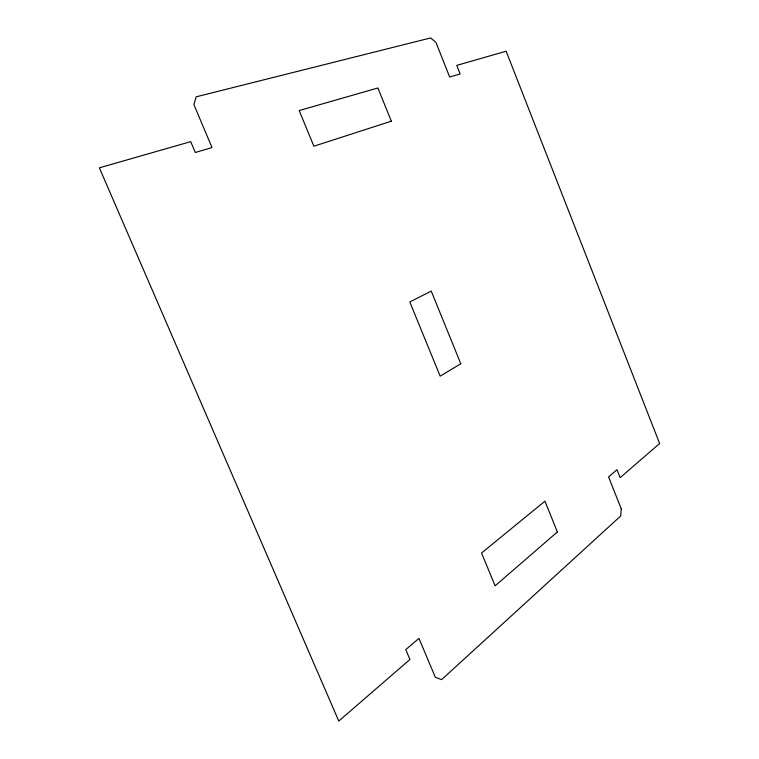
<?xml version="1.0" encoding="UTF-8"?>
<svg xmlns="http://www.w3.org/2000/svg" width="759" height="759" viewBox="0 0 759 759"><rect width="100%" height="100%" fill="white"/><g stroke="black" fill="none" stroke-linecap="round" stroke-linejoin="round"><path stroke-width="1.14" d="M621.279 508.919L620.672 515.997L441.615 679.637L435.362 677.294L418.959 638.376L405.771 649.609L409.945 659.486L338.78 721.05L99.372 167.834L190.727 141.639L195.319 152.502L212.008 147.55L193.887 104.562L196.173 96.82L430.581 37.95L435.913 42.352L449.689 77.048L460.172 73.936L456.776 65.378L506.139 51.223L659.628 443.512L620.141 477.658L617.001 469.717L608.557 476.908L621.279 508.919M557.381 531.955L495.105 585.825L481.567 552.979L544.943 501.187L557.381 531.955M460.798 363.751L440.163 376.16L409.803 301.978L431.226 291.077L460.798 363.751M391.331 121.193L313.875 146.212L299.179 110.558L377.906 87.987L391.331 121.193"/></g></svg>
